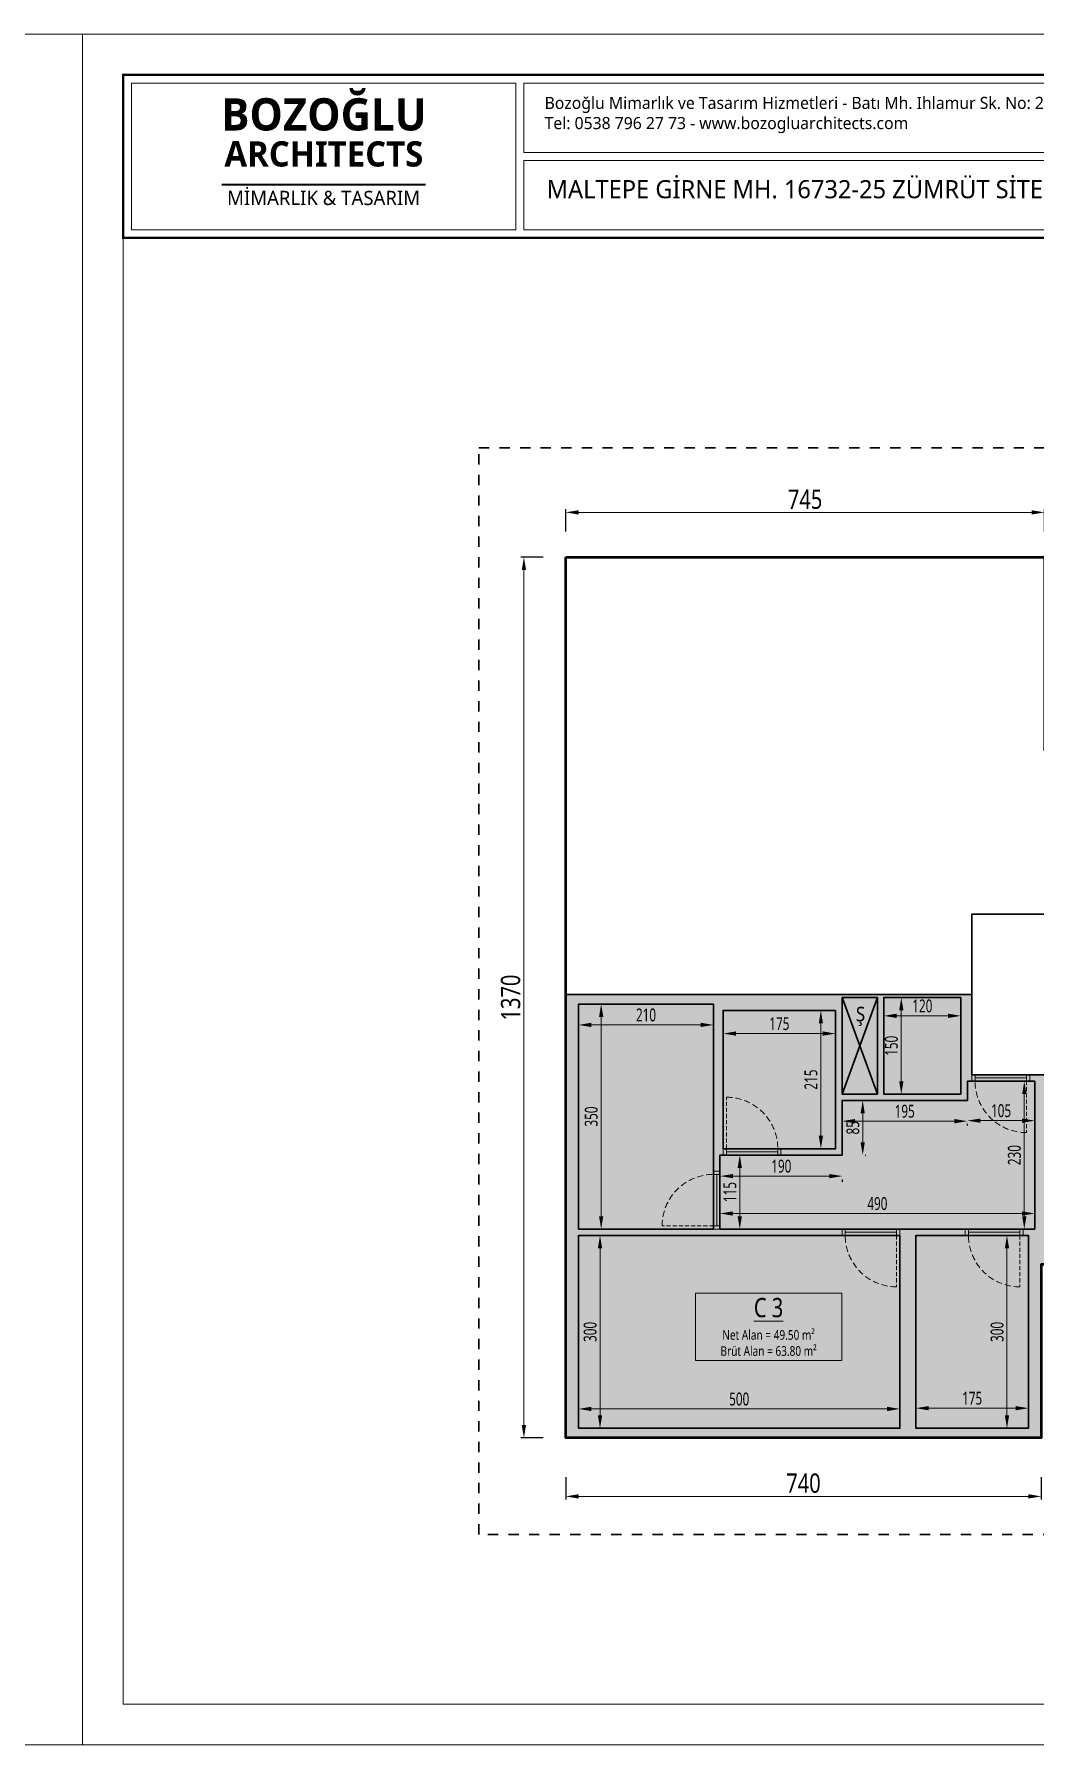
# Model space of a CAD drawing. Header units: metres. Extents: x 41905 to 73816, y -45641 to -42980.
# Drawn here: x 56883 to 58440, y -45641 to -42980 of the extents above; entities that cross this region are included whole.
import ezdxf

# ---------------------------------------------------------------- set-up
doc = ezdxf.new("R2010")
doc.units = ezdxf.units.M
doc.linetypes.add('HIDDEN2', pattern=[4.7625, 3.175, -1.5875])
doc.linetypes.add('JIS_02_1.2', pattern=[64.008, 32.004, -32.004])
for name, color, linetype, lineweight, true_color in [('0A PLAN BOYAMA', 7, 'Continuous', 13, 0xffdf7f), ('A YAZDIRMA', 7, 'Continuous', 13, 0x848484), ('A ÖLÇÜ DIŞ', 1, 'Continuous', 13, 0xff0000)]:
    doc.layers.add(name, color=color, linetype=linetype, lineweight=lineweight, true_color=true_color)
for name, color, linetype, lineweight in [('A ALAN BRÜT', 5, 'Continuous', 30), ('A ANTET', 7, 'Continuous', 13), ('A BİNA KONTUR', 4, 'Continuous', 50), ('A BİNA KONTUR KESİK', 4, 'JIS_02_1.2', 30), ('A DUVAR', 7, 'Continuous', 30), ('A KAPI', 11, 'Continuous', 13), ('A KAPI KESİK', 11, 'HIDDEN2', 13), ('A YAZI', 7, 'Continuous', 13)]:
    doc.layers.add(name, color=color, linetype=linetype, lineweight=lineweight)
doc.styles.add('HİB NORMAL', font='segoeui.ttf')
doc.styles.add('HİB Segoe Bold', font='segoeuib.ttf', dxfattribs={"width": 0.8})
doc.styles.add('HİB SEGOE Normal .7', font='segoeui.ttf', dxfattribs={"width": 0.7})
doc.styles.add('HİB SEGOE Normal .9', font='segoeui.ttf', dxfattribs={"width": 0.9})
doc.styles.add('HİB Segoe Semilight .7', font='segoeuisl.ttf', dxfattribs={"width": 0.7})
doc.dimstyles.new('HİB New', dxfattribs={"dimtxt": 12, "dimasz": 18, "dimexe": 5, "dimexo": 30, "dimgap": 5, "dimtad": 1, "dimdec": 0, "dimzin": 0, "dimdsep": 46, "dimtxsty": 'HİB Segoe Semilight .7', "dimcen": 0.09, "dimclrd": 256, "dimclre": 256, "dimclrt": 256, "dimadec": 0, "dimazin": 0, "dimtfac": 1, "dimtdec": 4, "dimtix": 1, "dimtofl": 0, "dimtmove": 0, "dimatfit": 3, "dimfxl": 30, "dimfxlon": 1, "dimtvp": 1, "dimtolj": 1, "dimtzin": 0, "dimlwd": -1, "dimlwe": -3, "dimarcsym": 0})

# ---------------------------------------------------------------- blocks, each defined once
blk = doc.blocks.new('safsafsaf')
at = {"layer": 'A ANTET', "linetype": 'ByBlock', "ltscale": 100}
blk.add_line((49168, -37858.9), (52997.3, -37858.9), dxfattribs=at)
at = {"layer": 'A ANTET', "linetype": 'ByBlock', "ltscale": 100, "const_width": 4.22}
blk.add_lwpolyline([(49168, -37858.9), (52997.3, -37858.9), (52997.3, -38140.5), (49168, -38140.5)], close=True, dxfattribs=at)
at = {"layer": 'A ANTET', "linetype": 'ByBlock', "ltscale": 100}
for points in [[(52997.3, -40674.5), (49168, -40674.5), (49168, -37858.9), (52997.3, -37858.9)], [(49182.1, -37873), (49846.6, -37873), (49846.6, -38126.4), (49182.1, -38126.4)], [(49860.6, -37873), (52042.3, -37873), (52042.3, -37992.7), (49860.6, -37992.7)], [(52056.4, -37992.7), (52983.2, -37992.7), (52983.2, -37873), (52056.4, -37873)], [(49860.6, -38006.7), (52042.3, -38006.7), (52042.3, -38126.4), (49860.6, -38126.4)], [(52056.4, -38126.4), (52983.2, -38126.4), (52983.2, -38006.7), (52056.4, -38006.7)]]:
    blk.add_lwpolyline(points, close=True, dxfattribs=at)
blk.add_lwpolyline([(49337.9, -38048.6, 3.72, 3.72, 0), (49690.6, -38048.6, 0, 0, 0)], format="xyseb", dxfattribs=at)
at = {"layer": 'A YAZDIRMA', "linetype": 'ByBlock', "ltscale": 100}
blk.add_lwpolyline([(53278.8, -40744.9), (53278.8, -37788.5), (49097.6, -37788.5), (49097.6, -40744.9)], close=True, dxfattribs=at)
at = {"layer": 'A ANTET', "linetype": 'ByBlock', "ltscale": 100, "attachment_point": 1, "line_spacing_factor": 0.8, "style": 'HİB NORMAL'}
for s, insert, char_height, width in [('\\pxqc;{\\fSegoe UI Semibold|b0|i0|c162|p34;BOZOĞLU\\P\\pxqc;\\H0.7833x;ARCHITECTS\\P\\pxqc;\\H1.0213x;}', (49326, -37899.2), 55.749, 377.662), ('\\pxi-3,l4.25,qc,t4.25;MİMARLIK & TASARIM', (49291.1, -38059.2), 24.623, 415.716)]:
    blk.add_mtext(s, dxfattribs=dict(at, insert=insert, char_height=char_height, width=width))
at = {"layer": 'A ANTET', "linetype": 'ByBlock', "ltscale": 100, "attachment_point": 1, "style": 'HİB NORMAL'}
for s, insert, char_height, width in [('\\A1;\\pxql;Bozoğlu Mimarlık ve Tasarım Hizmetleri - Batı Mh. Ihlamur Sk. No: 20/72 Pendik / İstanbul\\PTel: 0538 796 27 73 - www.bozogluarchitects.com', (49896.5, -37896.8), 20.906, 1289.576), ('\\pxql;MALTEPE GİRNE MH. 16732-25 ZÜMRÜT SİTESİ RÖLÖVE PROJESİ', (49900, -38040.7), 31.359, 1361.276)]:
    blk.add_mtext(s, dxfattribs=dict(at, insert=insert, char_height=char_height, width=width))
at = {"layer": 'A ANTET', "color": 0, "linetype": 'ByBlock', "ltscale": 100, "char_height": 35.195, "width": 810.705, "attachment_point": 7, "style": 'HİB NORMAL'}
for s, insert in [('\\pxql;Rölöve Ölçüm Tarihi: 03/07/2026', (52095.2, -37958.7)), ('\\pxql;Dosya:{\\H0.8019x; ZÜMRÜT SİTESİ 17-7-2026}', (52095.2, -38092.4))]:
    blk.add_mtext(s, dxfattribs=dict(at, insert=insert))
blk = doc.blocks.new('*D17980')
at = {"layer": 'A ÖLÇÜ DIŞ', "lineweight": -3, "ltscale": 0.5}
for p, q in [((58254.6, -45087.2), (58254.6, -45122.2)), ((58429.6, -45087.2), (58429.6, -45122.2))]:
    blk.add_line(p, q, dxfattribs=at)
at = {"layer": 'A ÖLÇÜ DIŞ', "ltscale": 0.5}
blk.add_line((58409.6, -45117.2), (58274.6, -45117.2), dxfattribs=at)
at = {"layer": 'A ÖLÇÜ DIŞ'}
for points in [[(58274.6, -45113.8), (58274.6, -45120.5), (58254.6, -45117.2)], [(58409.6, -45120.5), (58409.6, -45113.8), (58429.6, -45117.2)]]:
    blk.add_solid(points, dxfattribs=at)
at = {"layer": 'Defpoints', "color": 0}
for p in [(58254.6, -44848.5), (58429.6, -44848.5), (58254.6, -45117.2)]:
    blk.add_point(p, dxfattribs=at)
at = {"layer": 'A ÖLÇÜ DIŞ', "ltscale": 0.5, "insert": (58342.1, -45101.8), "char_height": 20, "attachment_point": 5, "style": 'HİB SEGOE Normal .7'}
blk.add_mtext('\\A1;175', dxfattribs=at)
blk = doc.blocks.new('*D17981')
at = {"layer": 'A ÖLÇÜ DIŞ', "lineweight": -3, "ltscale": 0.5}
for p, q in [((57729.6, -45118.5), (57729.6, -45113.3)), ((58229.6, -45118.5), (58229.6, -45113.3))]:
    blk.add_line(p, q, dxfattribs=at)
at = {"layer": 'A ÖLÇÜ DIŞ', "ltscale": 0.5}
blk.add_line((58209.6, -45118.3), (57749.6, -45118.3), dxfattribs=at)
at = {"layer": 'A ÖLÇÜ DIŞ'}
for points in [[(57749.6, -45115), (57749.6, -45121.7), (57729.6, -45118.3)], [(58209.6, -45121.7), (58209.6, -45115), (58229.6, -45118.3)]]:
    blk.add_solid(points, dxfattribs=at)
at = {"layer": 'Defpoints', "color": 0}
for p in [(57729.6, -45118.3), (57729.6, -45148.5), (58229.6, -45148.5)]:
    blk.add_point(p, dxfattribs=at)
at = {"layer": 'A ÖLÇÜ DIŞ', "ltscale": 0.5, "insert": (57979.6, -45103), "char_height": 20, "attachment_point": 5, "style": 'HİB SEGOE Normal .7'}
blk.add_mtext('\\A1;500', dxfattribs=at)
blk = doc.blocks.new('*D17982')
at = {"layer": 'A ÖLÇÜ DIŞ', "lineweight": -3, "ltscale": 0.5}
for p, q in [((57759.6, -44848.5), (57768, -44848.5)), ((57759.6, -45148.5), (57768, -45148.5))]:
    blk.add_line(p, q, dxfattribs=at)
at = {"layer": 'A ÖLÇÜ DIŞ', "ltscale": 0.5}
blk.add_line((57763, -45128.5), (57763, -44868.5), dxfattribs=at)
at = {"layer": 'A ÖLÇÜ DIŞ'}
for points in [[(57766.3, -44868.5), (57759.7, -44868.5), (57763, -44848.5)], [(57759.7, -45128.5), (57766.3, -45128.5), (57763, -45148.5)]]:
    blk.add_solid(points, dxfattribs=at)
at = {"layer": 'Defpoints', "color": 0}
for p in [(57729.6, -44848.5), (57763, -44848.5), (57729.6, -45148.5)]:
    blk.add_point(p, dxfattribs=at)
at = {"layer": 'A ÖLÇÜ DIŞ', "ltscale": 0.5, "insert": (57747.7, -44998.5), "char_height": 20, "attachment_point": 5, "rotation": 90, "style": 'HİB SEGOE Normal .7'}
blk.add_mtext('\\A1;300', dxfattribs=at)
blk = doc.blocks.new('*D17983')
at = {"layer": 'A ÖLÇÜ DIŞ', "lineweight": -3, "ltscale": 0.5}
for p, q in [((57759.6, -44488.5), (57769.8, -44488.5)), ((57759.6, -44838.5), (57769.8, -44838.5))]:
    blk.add_line(p, q, dxfattribs=at)
at = {"layer": 'A ÖLÇÜ DIŞ', "ltscale": 0.5}
blk.add_line((57764.8, -44818.5), (57764.8, -44508.5), dxfattribs=at)
at = {"layer": 'A ÖLÇÜ DIŞ'}
for points in [[(57768.1, -44508.5), (57761.5, -44508.5), (57764.8, -44488.5)], [(57761.5, -44818.5), (57768.1, -44818.5), (57764.8, -44838.5)]]:
    blk.add_solid(points, dxfattribs=at)
at = {"layer": 'Defpoints', "color": 0}
for p in [(57729.6, -44488.5), (57764.8, -44488.5), (57729.6, -44838.5)]:
    blk.add_point(p, dxfattribs=at)
at = {"layer": 'A ÖLÇÜ DIŞ', "ltscale": 0.5, "insert": (57749.4, -44663.5), "char_height": 20, "attachment_point": 5, "rotation": 90, "style": 'HİB SEGOE Normal .7'}
blk.add_mtext('\\A1;350', dxfattribs=at)
blk = doc.blocks.new('*D17984')
at = {"layer": 'A ÖLÇÜ DIŞ', "lineweight": -3, "ltscale": 0.5}
for p, q in [((58366.3, -44848.5), (58401.3, -44848.5)), ((58366.3, -45148.5), (58401.3, -45148.5))]:
    blk.add_line(p, q, dxfattribs=at)
at = {"layer": 'A ÖLÇÜ DIŞ', "ltscale": 0.5}
blk.add_line((58396.3, -44868.5), (58396.3, -45128.5), dxfattribs=at)
at = {"layer": 'A ÖLÇÜ DIŞ'}
for points in [[(58399.6, -44868.5), (58393, -44868.5), (58396.3, -44848.5)], [(58393, -45128.5), (58399.6, -45128.5), (58396.3, -45148.5)]]:
    blk.add_solid(points, dxfattribs=at)
at = {"layer": 'Defpoints', "color": 0}
for p in [(58254.6, -44848.5), (58254.6, -45148.5), (58396.3, -45148.5)]:
    blk.add_point(p, dxfattribs=at)
at = {"layer": 'A ÖLÇÜ DIŞ', "ltscale": 0.5, "insert": (58381, -44998.5), "char_height": 20, "attachment_point": 5, "rotation": 90, "style": 'HİB SEGOE Normal .7'}
blk.add_mtext('\\A1;300', dxfattribs=at)
blk = doc.blocks.new('*D17985')
at = {"layer": 'A ÖLÇÜ DIŞ', "lineweight": -3, "ltscale": 0.5}
for p, q in [((58204.6, -44508.5), (58204.6, -44511.9)), ((58324.6, -44508.5), (58324.6, -44511.9))]:
    blk.add_line(p, q, dxfattribs=at)
at = {"layer": 'A ÖLÇÜ DIŞ', "ltscale": 0.5}
blk.add_line((58224.6, -44506.9), (58304.6, -44506.9), dxfattribs=at)
at = {"layer": 'A ÖLÇÜ DIŞ'}
for points in [[(58224.6, -44503.5), (58224.6, -44510.2), (58204.6, -44506.9)], [(58304.6, -44510.2), (58304.6, -44503.5), (58324.6, -44506.9)]]:
    blk.add_solid(points, dxfattribs=at)
at = {"layer": 'Defpoints', "color": 0}
for p in [(58204.6, -44478.5), (58324.6, -44478.5), (58324.6, -44506.9)]:
    blk.add_point(p, dxfattribs=at)
at = {"layer": 'A ÖLÇÜ DIŞ', "ltscale": 0.5, "insert": (58264.6, -44491.5), "char_height": 20, "attachment_point": 5, "style": 'HİB SEGOE Normal .7'}
blk.add_mtext('\\A1;120', dxfattribs=at)
blk = doc.blocks.new('*D17986')
at = {"layer": 'A ÖLÇÜ DIŞ', "lineweight": -3, "ltscale": 0.5}
for p, q in [((58234.6, -44478.5), (58236.8, -44478.5)), ((58234.6, -44628.5), (58236.8, -44628.5))]:
    blk.add_line(p, q, dxfattribs=at)
at = {"layer": 'A ÖLÇÜ DIŞ', "ltscale": 0.5}
blk.add_line((58231.8, -44608.5), (58231.8, -44498.5), dxfattribs=at)
at = {"layer": 'A ÖLÇÜ DIŞ'}
for points in [[(58235.2, -44498.5), (58228.5, -44498.5), (58231.8, -44478.5)], [(58228.5, -44608.5), (58235.2, -44608.5), (58231.8, -44628.5)]]:
    blk.add_solid(points, dxfattribs=at)
at = {"layer": 'Defpoints', "color": 0}
for p in [(58204.6, -44478.5), (58231.8, -44478.5), (58204.6, -44628.5)]:
    blk.add_point(p, dxfattribs=at)
at = {"layer": 'A ÖLÇÜ DIŞ', "ltscale": 0.5, "insert": (58216.4, -44553.5), "char_height": 20, "attachment_point": 5, "rotation": 90, "style": 'HİB SEGOE Normal .7'}
blk.add_mtext('\\A1;150', dxfattribs=at)
blk = doc.blocks.new('*D17987')
at = {"layer": 'A ÖLÇÜ DIŞ', "lineweight": -3, "ltscale": 0.5}
for p, q in [((58099.6, -44498.5), (58101.7, -44498.5)), ((58099.6, -44713.5), (58101.7, -44713.5))]:
    blk.add_line(p, q, dxfattribs=at)
at = {"layer": 'A ÖLÇÜ DIŞ', "ltscale": 0.5}
blk.add_line((58106.7, -44518.5), (58106.7, -44693.5), dxfattribs=at)
at = {"layer": 'A ÖLÇÜ DIŞ'}
for points in [[(58110, -44518.5), (58103.4, -44518.5), (58106.7, -44498.5)], [(58103.4, -44693.5), (58110, -44693.5), (58106.7, -44713.5)]]:
    blk.add_solid(points, dxfattribs=at)
at = {"layer": 'Defpoints', "color": 0}
for p in [(58129.6, -44498.5), (58106.7, -44713.5), (58129.6, -44713.5)]:
    blk.add_point(p, dxfattribs=at)
at = {"layer": 'A ÖLÇÜ DIŞ', "ltscale": 0.5, "insert": (58091.3, -44606), "char_height": 20, "attachment_point": 5, "rotation": 90, "style": 'HİB SEGOE Normal .7'}
blk.add_mtext('\\A1;215', dxfattribs=at)
blk = doc.blocks.new('*D17988')
at = {"layer": 'A ÖLÇÜ DIŞ', "lineweight": -3, "ltscale": 0.5}
for p, q in [((57954.6, -44528.5), (57954.6, -44539.5)), ((58129.6, -44528.5), (58129.6, -44539.5))]:
    blk.add_line(p, q, dxfattribs=at)
at = {"layer": 'A ÖLÇÜ DIŞ', "ltscale": 0.5}
blk.add_line((57974.6, -44534.5), (58109.6, -44534.5), dxfattribs=at)
at = {"layer": 'A ÖLÇÜ DIŞ'}
for points in [[(57974.6, -44531.1), (57974.6, -44537.8), (57954.6, -44534.5)], [(58109.6, -44537.8), (58109.6, -44531.1), (58129.6, -44534.5)]]:
    blk.add_solid(points, dxfattribs=at)
at = {"layer": 'Defpoints', "color": 0}
for p in [(57954.6, -44498.5), (58129.6, -44498.5), (58129.6, -44534.5)]:
    blk.add_point(p, dxfattribs=at)
at = {"layer": 'A ÖLÇÜ DIŞ', "ltscale": 0.5, "insert": (58042.1, -44519.1), "char_height": 20, "attachment_point": 5, "style": 'HİB SEGOE Normal .7'}
blk.add_mtext('\\A1;175', dxfattribs=at)
blk = doc.blocks.new('*D17989')
at = {"layer": 'A ÖLÇÜ DIŞ', "lineweight": -3, "ltscale": 0.5}
for p, q in [((57729.6, -44518.5), (57729.6, -44526)), ((57939.6, -44518.5), (57939.6, -44526))]:
    blk.add_line(p, q, dxfattribs=at)
at = {"layer": 'A ÖLÇÜ DIŞ', "ltscale": 0.5}
blk.add_line((57919.6, -44521), (57749.6, -44521), dxfattribs=at)
at = {"layer": 'A ÖLÇÜ DIŞ'}
for points in [[(57749.6, -44517.6), (57749.6, -44524.3), (57729.6, -44521)], [(57919.6, -44524.3), (57919.6, -44517.6), (57939.6, -44521)]]:
    blk.add_solid(points, dxfattribs=at)
at = {"layer": 'Defpoints', "color": 0}
for p in [(57729.6, -44488.5), (57939.6, -44488.5), (57729.6, -44521)]:
    blk.add_point(p, dxfattribs=at)
at = {"layer": 'A ÖLÇÜ DIŞ', "ltscale": 0.5, "insert": (57834.6, -44505.6), "char_height": 20, "attachment_point": 5, "style": 'HİB SEGOE Normal .7'}
blk.add_mtext('\\A1;210', dxfattribs=at)
blk = doc.blocks.new('*D17990')
at = {"layer": 'A ÖLÇÜ DIŞ', "lineweight": -3, "ltscale": 0.5}
for p, q in [((57985.4, -44723.5), (57985.5, -44723.5)), ((57985.4, -44838.5), (57985.5, -44838.5))]:
    blk.add_line(p, q, dxfattribs=at)
at = {"layer": 'A ÖLÇÜ DIŞ', "ltscale": 0.5}
blk.add_line((57980.5, -44743.5), (57980.5, -44818.5), dxfattribs=at)
at = {"layer": 'A ÖLÇÜ DIŞ'}
for points in [[(57983.8, -44743.5), (57977.1, -44743.5), (57980.5, -44723.5)], [(57977.1, -44818.5), (57983.8, -44818.5), (57980.5, -44838.5)]]:
    blk.add_solid(points, dxfattribs=at)
at = {"layer": 'Defpoints', "color": 0}
for p in [(57955.4, -44723.5), (57955.4, -44838.5), (57980.5, -44838.5)]:
    blk.add_point(p, dxfattribs=at)
at = {"layer": 'A ÖLÇÜ DIŞ', "ltscale": 0.5, "insert": (57965.1, -44781), "char_height": 20, "attachment_point": 5, "rotation": 90, "style": 'HİB SEGOE Normal .7'}
blk.add_mtext('\\A1;115', dxfattribs=at)
blk = doc.blocks.new('*D17991')
at = {"layer": 'A ÖLÇÜ DIŞ', "lineweight": -3, "ltscale": 0.5}
for p, q in [((57950.1, -44765), (57950.1, -44761.2)), ((58140.1, -44765), (58140.1, -44761.2))]:
    blk.add_line(p, q, dxfattribs=at)
at = {"layer": 'A ÖLÇÜ DIŞ', "ltscale": 0.5}
blk.add_line((57970.1, -44756.2), (58120.1, -44756.2), dxfattribs=at)
at = {"layer": 'A ÖLÇÜ DIŞ'}
for points in [[(57970.1, -44752.9), (57970.1, -44759.5), (57950.1, -44756.2)], [(58120.1, -44759.5), (58120.1, -44752.9), (58140.1, -44756.2)]]:
    blk.add_solid(points, dxfattribs=at)
at = {"layer": 'Defpoints', "color": 0}
for p in [(57950.1, -44735), (58140.1, -44735), (58140.1, -44756.2)]:
    blk.add_point(p, dxfattribs=at)
at = {"layer": 'A ÖLÇÜ DIŞ', "ltscale": 0.5, "insert": (58045.1, -44740.8), "char_height": 20, "attachment_point": 5, "style": 'HİB SEGOE Normal .7'}
blk.add_mtext('\\A1;190', dxfattribs=at)
blk = doc.blocks.new('*D17992')
at = {"layer": 'A ÖLÇÜ DIŞ', "lineweight": -3, "ltscale": 0.5}
for p, q in [((58175.5, -44638.5), (58176.8, -44638.5)), ((58175.5, -44723.5), (58176.8, -44723.5))]:
    blk.add_line(p, q, dxfattribs=at)
at = {"layer": 'A ÖLÇÜ DIŞ', "ltscale": 0.5}
blk.add_line((58171.8, -44703.5), (58171.8, -44658.5), dxfattribs=at)
at = {"layer": 'A ÖLÇÜ DIŞ'}
for points in [[(58175.1, -44658.5), (58168.5, -44658.5), (58171.8, -44638.5)], [(58168.5, -44703.5), (58175.1, -44703.5), (58171.8, -44723.5)]]:
    blk.add_solid(points, dxfattribs=at)
at = {"layer": 'Defpoints', "color": 0}
for p in [(58145.5, -44638.5), (58171.8, -44638.5), (58145.5, -44723.5)]:
    blk.add_point(p, dxfattribs=at)
at = {"layer": 'A ÖLÇÜ DIŞ', "ltscale": 0.5, "insert": (58156.5, -44681), "char_height": 20, "attachment_point": 5, "rotation": 90, "style": 'HİB SEGOE Normal .7'}
blk.add_mtext('\\A1;85', dxfattribs=at)
blk = doc.blocks.new('*D17993')
at = {"layer": 'A ÖLÇÜ DIŞ', "ltscale": 0.5}
blk.add_line((58159.6, -44670.7), (58314.6, -44670.7), dxfattribs=at)
at = {"layer": 'A ÖLÇÜ DIŞ', "lineweight": -3, "ltscale": 0.5}
for p, q in [((58139.6, -44677.2), (58139.6, -44675.7)), ((58334.6, -44677.2), (58334.6, -44675.7))]:
    blk.add_line(p, q, dxfattribs=at)
at = {"layer": 'A ÖLÇÜ DIŞ'}
for points in [[(58159.6, -44667.4), (58159.6, -44674.1), (58139.6, -44670.7)], [(58314.6, -44674.1), (58314.6, -44667.4), (58334.6, -44670.7)]]:
    blk.add_solid(points, dxfattribs=at)
at = {"layer": 'Defpoints', "color": 0}
for p in [(58139.6, -44647.2), (58334.6, -44647.2), (58334.6, -44670.7)]:
    blk.add_point(p, dxfattribs=at)
at = {"layer": 'A ÖLÇÜ DIŞ', "ltscale": 0.5, "insert": (58237.1, -44655.3), "char_height": 20, "attachment_point": 5, "style": 'HİB SEGOE Normal .7'}
blk.add_mtext('\\A1;195', dxfattribs=at)
blk = doc.blocks.new('*D17994')
at = {"layer": 'A ÖLÇÜ DIŞ', "lineweight": -3, "ltscale": 0.5}
for p, q in [((58439.6, -44639.9), (58439.6, -44674.9)), ((58334.6, -44676.4), (58334.6, -44674.9))]:
    blk.add_line(p, q, dxfattribs=at)
at = {"layer": 'A ÖLÇÜ DIŞ', "ltscale": 0.5}
blk.add_line((58354.6, -44669.9), (58419.6, -44669.9), dxfattribs=at)
at = {"layer": 'A ÖLÇÜ DIŞ'}
for points in [[(58354.6, -44666.6), (58354.6, -44673.2), (58334.6, -44669.9)], [(58419.6, -44673.2), (58419.6, -44666.6), (58439.6, -44669.9)]]:
    blk.add_solid(points, dxfattribs=at)
at = {"layer": 'Defpoints', "color": 0}
for p in [(58439.6, -44608.5), (58334.6, -44646.4), (58439.6, -44669.9)]:
    blk.add_point(p, dxfattribs=at)
at = {"layer": 'A ÖLÇÜ DIŞ', "ltscale": 0.5, "insert": (58387.1, -44654.5), "char_height": 20, "attachment_point": 5, "style": 'HİB SEGOE Normal .7'}
blk.add_mtext('\\A1;105', dxfattribs=at)
blk = doc.blocks.new('*D17995')
at = {"layer": 'A ÖLÇÜ DIŞ', "lineweight": -3, "ltscale": 0.5}
for p, q in [((58409.6, -44608.5), (58418.2, -44608.5)), ((58409.6, -44838.5), (58418.2, -44838.5))]:
    blk.add_line(p, q, dxfattribs=at)
at = {"layer": 'A ÖLÇÜ DIŞ', "ltscale": 0.5}
blk.add_line((58423.2, -44628.5), (58423.2, -44818.5), dxfattribs=at)
at = {"layer": 'A ÖLÇÜ DIŞ'}
for points in [[(58426.6, -44628.5), (58419.9, -44628.5), (58423.2, -44608.5)], [(58419.9, -44818.5), (58426.6, -44818.5), (58423.2, -44838.5)]]:
    blk.add_solid(points, dxfattribs=at)
at = {"layer": 'Defpoints', "color": 0}
for p in [(58439.6, -44608.5), (58423.2, -44838.5), (58439.6, -44838.5)]:
    blk.add_point(p, dxfattribs=at)
at = {"layer": 'A ÖLÇÜ DIŞ', "ltscale": 0.5, "insert": (58407.9, -44723.5), "char_height": 20, "attachment_point": 5, "rotation": 90, "style": 'HİB SEGOE Normal .7'}
blk.add_mtext('\\A1;230', dxfattribs=at)
blk = doc.blocks.new('*D17996')
at = {"layer": 'A ÖLÇÜ DIŞ', "lineweight": -3, "ltscale": 0.5}
for p, q in [((57949.6, -44808.5), (57949.6, -44809.3)), ((58439.6, -44808.5), (58439.6, -44809.3))]:
    blk.add_line(p, q, dxfattribs=at)
at = {"layer": 'A ÖLÇÜ DIŞ', "ltscale": 0.5}
blk.add_line((58419.6, -44814.3), (57969.6, -44814.3), dxfattribs=at)
at = {"layer": 'A ÖLÇÜ DIŞ'}
for points in [[(57969.6, -44811), (57969.6, -44817.7), (57949.6, -44814.3)], [(58419.6, -44817.7), (58419.6, -44811), (58439.6, -44814.3)]]:
    blk.add_solid(points, dxfattribs=at)
at = {"layer": 'Defpoints', "color": 0}
for p in [(57949.6, -44814.3), (57949.6, -44838.5), (58439.6, -44838.5)]:
    blk.add_point(p, dxfattribs=at)
at = {"layer": 'A ÖLÇÜ DIŞ', "ltscale": 0.5, "insert": (58194.6, -44799), "char_height": 20, "attachment_point": 5, "style": 'HİB SEGOE Normal .7'}
blk.add_mtext('\\A1;490', dxfattribs=at)
blk = doc.blocks.new('KAPI 90X10')
at = {"layer": 'A KAPI', "color": 0}
for points in [[(5, 10), (0, 10), (0, 0), (5, 0)], [(85, 5), (85, 10), (5, 10), (5, 5)], [(90, 10), (85, 10), (85, 0), (90, 0)]]:
    blk.add_lwpolyline(points, close=True, dxfattribs=at)
at = {"layer": 'A KAPI KESİK', "color": 0, "ltscale": 2}
blk.add_line((85, 10), (85, 90), dxfattribs=at)
at = {"layer": 'A KAPI KESİK', "color": 0, "ltscale": 3}
blk.add_arc((85, 10), 80, 90, 180, dxfattribs=at)
at = {"layer": 'A YAZI', "color": 0, "style": 'HİB Segoe Semilight .7', "width": 0.7}
blk.add_attdef('KAPI_NO', (76.6, 23.8), '', height=12, rotation=90, dxfattribs=at)
blk = doc.blocks.new('*D18012')
at = {"layer": 'A ÖLÇÜ DIŞ', "lineweight": -3, "ltscale": 0.5}
for p, q in [((57709.6, -45224.4), (57709.6, -45259.4)), ((58449.6, -45224.4), (58449.6, -45259.4))]:
    blk.add_line(p, q, dxfattribs=at)
at = {"layer": 'A ÖLÇÜ DIŞ', "ltscale": 0.5}
blk.add_line((57729.6, -45254.4), (58429.6, -45254.4), dxfattribs=at)
at = {"layer": 'A ÖLÇÜ DIŞ'}
for points in [[(57729.6, -45251), (57729.6, -45257.7), (57709.6, -45254.4)], [(58429.6, -45257.7), (58429.6, -45251), (58449.6, -45254.4)]]:
    blk.add_solid(points, dxfattribs=at)
at = {"layer": 'Defpoints', "color": 0}
for p in [(57709.6, -45163.5), (58449.6, -45163.5), (58449.6, -45254.4)]:
    blk.add_point(p, dxfattribs=at)
at = {"layer": 'A ÖLÇÜ DIŞ', "ltscale": 0.5, "insert": (58079.6, -45233.9), "char_height": 30, "attachment_point": 5, "style": 'HİB Segoe Bold'}
blk.add_mtext('\\A1;740', dxfattribs=at)
blk = doc.blocks.new('*D18015')
at = {"layer": 'A ÖLÇÜ DIŞ', "lineweight": -3, "ltscale": 0.5}
for p, q in [((57674.6, -43793.5), (57639.6, -43793.5)), ((57674.6, -45163.5), (57639.6, -45163.5))]:
    blk.add_line(p, q, dxfattribs=at)
at = {"layer": 'A ÖLÇÜ DIŞ', "ltscale": 0.5}
blk.add_line((57644.6, -43813.5), (57644.6, -45143.5), dxfattribs=at)
at = {"layer": 'A ÖLÇÜ DIŞ'}
for points in [[(57647.9, -43813.5), (57641.2, -43813.5), (57644.6, -43793.5)], [(57641.2, -45143.5), (57647.9, -45143.5), (57644.6, -45163.5)]]:
    blk.add_solid(points, dxfattribs=at)
at = {"layer": 'Defpoints', "color": 0}
for p in [(57709.6, -43793.5), (57644.6, -45163.5), (57709.6, -45163.5)]:
    blk.add_point(p, dxfattribs=at)
at = {"layer": 'A ÖLÇÜ DIŞ', "ltscale": 0.5, "insert": (57624, -44478.5), "char_height": 30, "attachment_point": 5, "rotation": 90, "style": 'HİB Segoe Bold'}
blk.add_mtext('\\A1;1370', dxfattribs=at)
blk = doc.blocks.new('*D18016')
at = {"layer": 'A ÖLÇÜ DIŞ', "lineweight": -3, "ltscale": 0.5}
for p, q in [((57709.6, -43753.7), (57709.6, -43718.7)), ((58454.6, -43753.7), (58454.6, -43718.7))]:
    blk.add_line(p, q, dxfattribs=at)
at = {"layer": 'A ÖLÇÜ DIŞ', "ltscale": 0.5}
blk.add_line((57729.6, -43723.7), (58434.6, -43723.7), dxfattribs=at)
at = {"layer": 'A ÖLÇÜ DIŞ'}
for points in [[(57729.6, -43720.4), (57729.6, -43727.1), (57709.6, -43723.7)], [(58434.6, -43727.1), (58434.6, -43720.4), (58454.6, -43723.7)]]:
    blk.add_solid(points, dxfattribs=at)
at = {"layer": 'Defpoints', "color": 0}
for p in [(58454.6, -43723.7), (57709.6, -43793.5), (58454.6, -43793.5)]:
    blk.add_point(p, dxfattribs=at)
at = {"layer": 'A ÖLÇÜ DIŞ', "ltscale": 0.5, "insert": (58082.1, -43703.5), "char_height": 30, "attachment_point": 5, "style": 'HİB Segoe Bold'}
blk.add_mtext('\\A1;745', dxfattribs=at)

msp = doc.modelspace()

# ---------------------------------------------------------------- hatches: boundary and pattern name
at = {"layer": '0A PLAN BOYAMA', "linetype": 'ByBlock', "ltscale": 100, "true_color": 0xb3ffff, "transparency": 33554687}
h = msp.add_hatch(color=131, dxfattribs=at)
h.dxf.hatch_style = 1
h.paths.add_polyline_path([(57709.6, -45163.5), (57709.6, -44473.5), (58341.6, -44473.5), (58341.6, -44598.5), (58719.6, -44598.5), (58719.6, -44893.5), (58449.6, -44893.5), (58449.6, -45163.5)])

# ---------------------------------------------------------------- linework, layer by layer
at = {"layer": 'A ALAN BRÜT', "ltscale": 0.5}
for points in [[(57709.6, -43793.5), (57709.6, -44473.5), (58341.6, -44473.5), (58341.6, -44348.5), (58774.6, -44348.5), (58774.6, -44093.5), (58454.6, -44093.5), (58454.6, -43793.5)], [(58774.6, -44093.5), (58774.6, -44348.5), (58341.6, -44348.5), (58341.6, -44473.5), (58341.6, -44598.5), (58719.6, -44598.5), (59104.6, -44598.5), (59104.6, -44473.5), (59104.6, -44473.5), (59104.6, -44343.5), (58984.6, -44343.5), (58984.6, -44093.5)], [(57709.6, -45163.5), (57709.6, -44473.5), (58341.6, -44473.5), (58341.6, -44598.5), (58719.6, -44598.5), (58719.6, -44893.5), (58449.6, -44893.5), (58449.6, -45163.5)]]:
    msp.add_lwpolyline(points, close=True, dxfattribs=at)
at = {"layer": 'A BİNA KONTUR', "ltscale": 0.5}
msp.add_lwpolyline([(57709.6, -43793.5), (58454.6, -43793.5), (58454.6, -44093.5), (58984.6, -44093.5), (58984.6, -43793.5), (59729.6, -43793.5), (59729.6, -45163.5), (58989.6, -45163.5), (58989.6, -44893.5), (58449.6, -44893.5), (58449.6, -45163.5), (57709.6, -45163.5)], close=True, dxfattribs=at)
at = {"layer": 'A BİNA KONTUR KESİK', "linetype": 'JIS_02_1.2', "ltscale": 0.5}
msp.add_lwpolyline([(57574.6, -43623.5), (58564.6, -43623.5), (58564.6, -43903.5), (58884.6, -43903.5), (58884.6, -43623.5), (59874.6, -43623.5), (59874.6, -45313.5), (58884.6, -45313.5), (58884.6, -45033.5), (58564.6, -45033.5), (58564.6, -45313.5), (57574.6, -45313.5)], close=True, dxfattribs=at)
at = {"layer": 'A DUVAR', "ltscale": 0.5}
for points in [[(58139.6, -44478.5), (58139.6, -44628.5), (58194.6, -44628.5), (58194.6, -44478.5)], [(58324.6, -44478.5), (58324.6, -44628.5), (58204.6, -44628.5), (58204.6, -44478.5)], [(57939.6, -44488.5), (57939.6, -44838.5), (57729.6, -44838.5), (57729.6, -44488.5)], [(58129.6, -44498.5), (58129.6, -44713.5), (57954.6, -44713.5), (57954.6, -44498.5)], [(58439.6, -44608.5), (58439.6, -44838.5), (57949.6, -44838.5), (57949.6, -44723.5), (58139.6, -44723.5), (58139.6, -44638.5), (58334.6, -44638.5), (58334.6, -44608.5)], [(58229.6, -44848.5), (58229.6, -45148.5), (57729.6, -45148.5), (57729.6, -44848.5)], [(58429.6, -44848.5), (58429.6, -45148.5), (58254.6, -45148.5), (58254.6, -44848.5)]]:
    msp.add_lwpolyline(points, close=True, dxfattribs=at)
for points in [[(58139.6, -44478.5), (58194.6, -44628.5)], [(58139.6, -44628.5), (58194.6, -44478.5)]]:
    msp.add_lwpolyline(points, dxfattribs=at)

# ---------------------------------------------------------------- block references
at = {"layer": 'A ANTET', "ltscale": 0.5, "xscale": 0.8999999999999999, "yscale": 0.8999999999999999, "zscale": 0.8999999999999999}
for p in [(9006.8, -8970.3), (12769.9, -8970.3)]:
    msp.add_blockref('safsafsaf', p, dxfattribs=at)
at = {"layer": 'A KAPI', "ltscale": 100, "xscale": -1}
for p, rotation in [((58341.6, -44598.5), 180), ((57949.6, -44748.5), 89.99999999999993), ((58139.6, -44838.5), 180), ((58331.4, -44838.5), 180)]:
    msp.add_blockref('KAPI 90X10', p, dxfattribs=dict(at, rotation=rotation))
msp.add_blockref('KAPI 90X10', (58044.6, -44723.5), dxfattribs=at)

# ---------------------------------------------------------------- texts
at = {"layer": 'A YAZI', "ltscale": 100, "insert": (58168.4, -44522.9), "char_height": 22.5, "width": 20.217, "attachment_point": 8, "style": 'HİB SEGOE Normal .9'}
msp.add_mtext('Ş', dxfattribs=at)
at = {"layer": 'A YAZI', "ltscale": 100, "insert": (57918.9, -45036), "char_height": 15, "width": 212.748, "attachment_point": 7, "style": 'HİB Segoe Bold', "bg_fill": 16}
msp.add_mtext('\\pxqc;{\\H2x;\\LC 3\\P\\pxql;}Net Alan^I= 49.50 m²\\PBrüt Alan^I= 63.80 m²', dxfattribs=at)

# ---------------------------------------------------------------- dimensions: what is measured, and where the dimension line sits
at = {"layer": 'A ÖLÇÜ DIŞ', "ltscale": 0.5}
for base, p1, p2, override, picture, middle in [((58454.6, -43723.7), (57709.6, -43793.5), (58454.6, -43793.5), {"dimtxt": 30, "dimasz": 20, "dimtxsty": 'HİB Segoe Bold'}, '*D18016', (58082.1, -43703.5)), ((58324.6, -44506.9), (58204.6, -44478.5), (58324.6, -44478.5), {"dimtxt": 20, "dimasz": 20, "dimtxsty": 'HİB SEGOE Normal .7'}, '*D17985', (58264.6, -44491.5)), ((57729.6, -44521), (57939.6, -44488.5), (57729.6, -44488.5), {"dimtxt": 20, "dimasz": 20, "dimtxsty": 'HİB SEGOE Normal .7'}, '*D17989', (57834.6, -44505.6)), ((58129.6, -44534.5), (57954.6, -44498.5), (58129.6, -44498.5), {"dimtxt": 20, "dimasz": 20, "dimtxsty": 'HİB SEGOE Normal .7'}, '*D17988', (58042.1, -44519.1)), ((58439.6, -44669.9), (58334.6, -44646.4), (58439.6, -44608.5), {"dimtxt": 20, "dimasz": 20, "dimtxsty": 'HİB SEGOE Normal .7'}, '*D17994', (58387.1, -44654.5)), ((58334.6, -44670.7), (58139.6, -44647.2), (58334.6, -44647.2), {"dimtxt": 20, "dimasz": 20, "dimtxsty": 'HİB SEGOE Normal .7'}, '*D17993', (58237.1, -44655.3)), ((58140.1, -44756.2), (57950.1, -44735), (58140.1, -44735), {"dimtxt": 20, "dimasz": 20, "dimtxsty": 'HİB SEGOE Normal .7'}, '*D17991', (58045.1, -44740.8)), ((57949.6, -44814.3), (58439.6, -44838.5), (57949.6, -44838.5), {"dimtxt": 20, "dimasz": 20, "dimtxsty": 'HİB SEGOE Normal .7'}, '*D17996', (58194.6, -44799)), ((58254.6, -45117.2), (58429.6, -44848.5), (58254.6, -44848.5), {"dimtxt": 20, "dimasz": 20, "dimtxsty": 'HİB SEGOE Normal .7'}, '*D17980', (58342.1, -45101.8)), ((57729.6, -45118.3), (58229.6, -45148.5), (57729.6, -45148.5), {"dimtxt": 20, "dimasz": 20, "dimtxsty": 'HİB SEGOE Normal .7'}, '*D17981', (57979.6, -45103)), ((58449.6, -45254.4), (57709.6, -45163.5), (58449.6, -45163.5), {"dimtxt": 30, "dimasz": 20, "dimtxsty": 'HİB Segoe Bold'}, '*D18012', (58079.6, -45233.9))]:
    dim = msp.add_linear_dim(base=base, p1=p1, p2=p2, dimstyle='HİB New', override=override, dxfattribs=at)
    dim.commit()
    dim.dimension.update_dxf_attribs({"geometry": picture, "text_midpoint": middle})
for base, p1, p2, override, picture, middle in [((57644.6, -45163.5), (57709.6, -43793.5), (57709.6, -45163.5), {"dimtxt": 30, "dimasz": 20, "dimtxsty": 'HİB Segoe Bold'}, '*D18015', (57624, -44478.5)), ((58231.8, -44478.5), (58204.6, -44628.5), (58204.6, -44478.5), {"dimtxt": 20, "dimasz": 20, "dimtxsty": 'HİB SEGOE Normal .7'}, '*D17986', (58216.4, -44553.5)), ((57764.8, -44488.5), (57729.6, -44838.5), (57729.6, -44488.5), {"dimtxt": 20, "dimasz": 20, "dimtxsty": 'HİB SEGOE Normal .7'}, '*D17983', (57749.4, -44663.5)), ((58106.7, -44713.5), (58129.6, -44498.5), (58129.6, -44713.5), {"dimtxt": 20, "dimasz": 20, "dimtxsty": 'HİB SEGOE Normal .7'}, '*D17987', (58091.3, -44606)), ((58423.2, -44838.5), (58439.6, -44608.5), (58439.6, -44838.5), {"dimtxt": 20, "dimasz": 20, "dimtxsty": 'HİB SEGOE Normal .7'}, '*D17995', (58407.9, -44723.5)), ((58171.8, -44638.5), (58145.5, -44723.5), (58145.5, -44638.5), {"dimtxt": 20, "dimasz": 20, "dimtxsty": 'HİB SEGOE Normal .7'}, '*D17992', (58156.5, -44681)), ((57980.5, -44838.5), (57955.4, -44723.5), (57955.4, -44838.5), {"dimtxt": 20, "dimasz": 20, "dimtxsty": 'HİB SEGOE Normal .7'}, '*D17990', (57965.1, -44781)), ((57763, -44848.5), (57729.6, -45148.5), (57729.6, -44848.5), {"dimtxt": 20, "dimasz": 20, "dimtxsty": 'HİB SEGOE Normal .7'}, '*D17982', (57747.7, -44998.5)), ((58396.3, -45148.5), (58254.6, -44848.5), (58254.6, -45148.5), {"dimtxt": 20, "dimasz": 20, "dimtxsty": 'HİB SEGOE Normal .7'}, '*D17984', (58381, -44998.5))]:
    dim = msp.add_linear_dim(base=base, p1=p1, p2=p2, angle=90, dimstyle='HİB New', override=override, dxfattribs=at)
    dim.commit()
    dim.dimension.update_dxf_attribs({"geometry": picture, "text_midpoint": middle})

doc.saveas('drawing.dxf')
